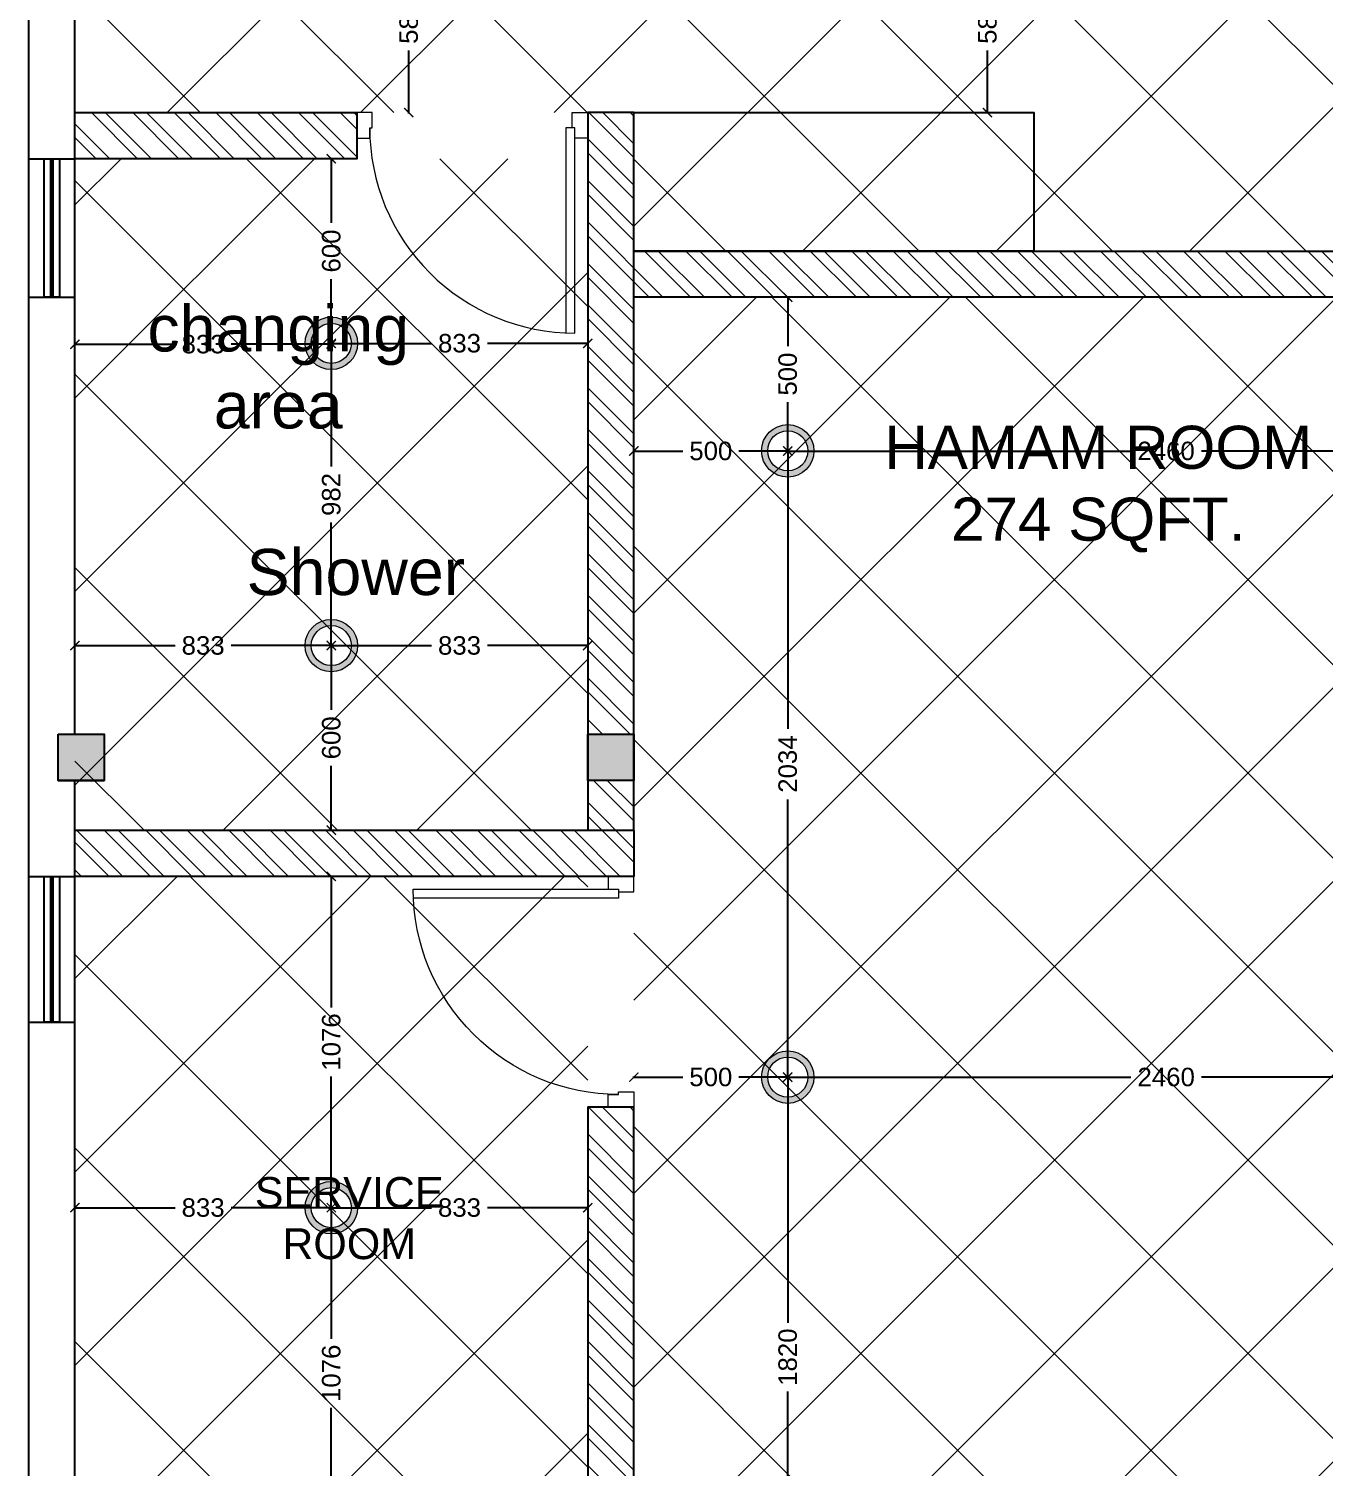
# Model space of a CAD drawing. Header units: millimetres. Extents: x 1464389 to 1998638, y -29162 to 256806.
# Drawn here: x 1799910 to 1804120, y 201636 to 206310 of the extents above; entities that cross this region are included whole.
import ezdxf

# ---------------------------------------------------------------- set-up
doc = ezdxf.new("R2010")
doc.units = ezdxf.units.MM
doc.header["$LTSCALE"] = 15
doc.header["$PDMODE"] = 35
doc.layers.get('0').update_dxf_attribs({"lineweight": 5})
for name, color, linetype, lineweight in [('A-Walls', 1, 'Continuous', 30), ('DOOR', 124, 'Continuous', 9), ('Hatch', 252, 'Continuous', 15), ('ledge wall line', 252, 'Continuous', 13)]:
    doc.layers.add(name, color=color, linetype=linetype, lineweight=lineweight)
for name, color, linetype in [('A-WNDW', 4, 'Continuous'), ('GFC Columns', 6, 'Continuous'), ('GFC Walls', 14, 'Continuous'), ('NEW WALL', 5, 'Continuous'), ('Text', 250, 'Continuous')]:
    doc.layers.add(name, color=color, linetype=linetype)
doc.layers.add('Furnitures', color=7, linetype='Continuous', lineweight=25, true_color=0x753b00)
doc.styles.add('ARIAL', font='arial.ttf')
doc.dimstyles.new('SC-25', dxfattribs={"dimtxt": 60, "dimasz": 30, "dimexe": 0, "dimexo": 0, "dimgap": 25, "dimtad": 0, "dimdec": 0, "dimzin": 0, "dimdsep": 46, "dimtxsty": 'ARIAL', "dimblk": 'ARCHTICK', "dimcen": 0.09, "dimdle": 3, "dimclrd": 251, "dimclre": 251, "dimclrt": 1, "dimadec": 0, "dimazin": 0, "dimtfac": 1, "dimtdec": 0, "dimtofl": 0, "dimtmove": 0, "dimatfit": 2, "dimfxl": 100, "dimtolj": 1, "dimtzin": 0, "dimarcsym": 0})
pattern_1 = [(45, (656328.93, 99855.36), (-314.30896, 314.30896), []), (135, (656328.93, 99855.36), (-314.30896, -314.30896), [])]

# ---------------------------------------------------------------- blocks, each defined once
blk = doc.blocks.new('terrace site dwg')
at = {"layer": 'Hatch'}
h = blk.add_hatch(color=256, dxfattribs=at)
h.dxf.hatch_style = 1
h.paths.add_polyline_path([(2564955.5, 867086.2), (2564805.5, 867086.2), (2564805.5, 866936.2), (2564955.5, 866936.2)])
h.paths.add_polyline_path([(2563234.3, 867086.2), (2563139.5, 867086.2), (2563139.5, 866936.2), (2563234.3, 866936.2)])
h.paths.add_polyline_path([(2563139.5, 867086.2), (2563084.5, 867086.2), (2563084.5, 866936.2), (2563139.5, 866936.2)])
h.paths.add_polyline_path([(2563234.5, 861453.2), (2563084.5, 861453.2), (2563084.5, 861303.2), (2563234.5, 861303.2)])
h.paths.add_polyline_path([(2564955.5, 861453.2), (2564805.5, 861453.2), (2564805.5, 861303.2), (2564955.5, 861303.2)])
h.paths.add_polyline_path([(2563234.5, 858838.2), (2563139.5, 858838.2), (2563139.5, 858868.2), (2563084.5, 858868.2), (2563084.5, 858718.2), (2563234.5, 858718.2)])
h.paths.add_polyline_path([(2563234.5, 858868.2), (2563139.5, 858868.2), (2563139.5, 858838.2), (2563234.5, 858838.2)], flags=17)
h.paths.add_polyline_path([(2564955.5, 858113.2), (2564805.5, 858113.2), (2564805.5, 857963.2), (2564955.5, 857963.2)])
h.paths.add_polyline_path([(2569128.5, 858113.2), (2568978.5, 858113.2), (2568978.5, 858018.2), (2569128.5, 858018.2)])
h.paths.add_polyline_path([(2569128.5, 858018.2), (2568978.5, 858018.2), (2568978.5, 857963.2), (2569128.5, 857963.2)])
h.paths.add_polyline_path([(2569734, 858168.2), (2569598.5, 858168.2), (2569598.5, 858018.2), (2569734, 858018.2)])
h.paths.add_polyline_path([(2582058.5, 861483.2), (2581878.5, 861483.2), (2581878.5, 861333.2), (2582058.5, 861333.2)])
h.paths.add_polyline_path([(2582028.5, 867086.2), (2581908.5, 867086.2), (2581908.5, 866936.2), (2582028.5, 866936.2)])
h.paths.add_polyline_path([(2581908.5, 867086.2), (2581878.5, 867086.2), (2581878.5, 866936.2), (2581908.5, 866936.2)])
h.paths.add_polyline_path([(2582028.5, 869698.2), (2581878.5, 869698.2), (2581878.5, 869548.2), (2582028.5, 869548.2)])
h.paths.add_polyline_path([(2574344.5, 867086.2), (2574194.5, 867086.2), (2574194.5, 866936.2), (2574344.5, 866936.2)])
h.paths.add_polyline_path([(2578937.5, 867086.2), (2578787.5, 867086.2), (2578787.5, 866936.2), (2578937.5, 866936.2)])
h.paths.add_polyline_path([(2574962.5, 872568.2), (2574812.5, 872568.2), (2574812.5, 872448.2), (2574962.5, 872448.2)])
h.paths.add_polyline_path([(2578897.5, 872568.2), (2578747.5, 872568.2), (2578747.5, 872418.2), (2578897.5, 872418.2)])
h.paths.add_polyline_path([(2569139.5, 867086.2), (2568989.5, 867086.2), (2568989.5, 866936.2), (2569139.5, 866936.2)])
h.paths.add_polyline_path([(2563234.5, 872568.2), (2563084.5, 872568.2), (2563084.5, 872418.2), (2563138.3, 872418.2), (2563138.3, 872448.2), (2563234.5, 872448.2)])
h.paths.add_polyline_path([(2565124.5, 872568.2), (2564974.5, 872568.2), (2564974.5, 872448.2), (2565124.5, 872448.2)])
h.paths.add_polyline_path([(2565124.5, 872448.1), (2564974.5, 872448.1), (2564974.5, 872418.2), (2565124.5, 872418.2)])
h.paths.add_polyline_path([(2563234.5, 872448.2), (2563138.3, 872448.2), (2563138.3, 872418.2), (2563234.5, 872418.2)], flags=17)
at = {"layer": 'A-WNDW', "ltscale": 0.5}
for p, q in [((2562989.5, 863323.2), (2563139.5, 863323.2)), ((2563064.5, 863323.2), (2563064.5, 862873.2)), ((2563064.5, 863323.2), (2563064.5, 862873.2)), ((2562989.5, 862873.2), (2563139.5, 862873.2)), ((2562989.5, 862873.2), (2563139.5, 862873.2)), ((2562989.5, 860991.2), (2563139.5, 860991.2)), ((2563064.5, 860991.2), (2563064.5, 860517.2)), ((2562989.5, 860517.2), (2563139.5, 860517.2))]:
    blk.add_line(p, q, dxfattribs=at)
for points in [[(2563089.5, 863323.2), (2563089.5, 862873.2), (2563039.5, 862873.2), (2563039.5, 863323.2)], [(2563089.5, 863323.2), (2563089.5, 862873.2), (2563039.5, 862873.2), (2563039.5, 863323.2)], [(2563089.5, 860991.2), (2563089.5, 860517.2), (2563039.5, 860517.2), (2563039.5, 860991.2)], [(2563089.5, 860991.2), (2563089.5, 860517.2), (2563039.5, 860517.2), (2563039.5, 860991.2)]]:
    blk.add_lwpolyline(points, close=True, dxfattribs=at)
at = {"layer": 'A-WNDW', "ltscale": 0.5, "const_width": 14.1}
for points in [[(2563064.5, 863323.2), (2563064.5, 862873.2)], [(2563064.5, 863167.7), (2563064.5, 862873.2)], [(2563064.5, 860991.2), (2563064.5, 860517.2)], [(2563064.5, 860811.7), (2563064.5, 860517.2)]]:
    blk.add_lwpolyline(points, dxfattribs=at)
at = {"layer": 'GFC Columns'}
for p, q in [((2563084.5, 861453.2), (2563234.5, 861453.2)), ((2563084.5, 861303.2), (2563234.5, 861303.2))]:
    blk.add_line(p, q, dxfattribs=at)
for points in [[(2563084.5, 861453.2), (2563234.5, 861453.2), (2563234.5, 861303.2), (2563084.5, 861303.2)], [(2564805.5, 861453.2), (2564955.5, 861453.2), (2564955.5, 861303.2), (2564805.5, 861303.2)]]:
    blk.add_lwpolyline(points, close=True, dxfattribs=at)
at = {"layer": 'GFC Walls'}
for p, q in [((2562989.5, 858688.2), (2562989.5, 872598.2)), ((2563139.5, 861453.2), (2563139.5, 872418.2)), ((2563139.5, 858838.2), (2563139.5, 861303.2))]:
    blk.add_line(p, q, dxfattribs=at)
blk = doc.blocks.new('D900')
for points in [[(0, 840), (0, 900), (100, 900), (100, 850), (60, 850), (60, 840)], [(0, 60), (0, 0), (100, 0), (100, 50), (60, 50), (60, 60)]]:
    blk.add_lwpolyline(points, close=True)
blk.add_lwpolyline([(60, 850, -0.414214), (860, 50), (60, 50), (60, 85), (859.2, 85)], format="xyb")
blk = doc.blocks.new('DOOR TERRACE')
at = {"layer": 'DOOR'}
for p, xscale, yscale, zscale, rotation in [((1151031.8, -155012.6), -0.8333333333330818, 0.8333333333330818, 0.83333333333308, 90), ((1151181.8, -157494.6), 0.8333333333333383, 0.8333333333333383, 0.8333333333333383, 180)]:
    blk.add_blockref('D900', p, dxfattribs=dict(at, xscale=xscale, yscale=yscale, zscale=zscale, rotation=rotation))
blk = doc.blocks.new('INTERNAL WALLS FIFFTH')
at = {"layer": 'NEW WALL', "ltscale": 0.25}
for points in [[(1149365.8, -155012.6), (1150281.8, -155012.6), (1150281.8, -155162.6), (1149365.8, -155162.6)], [(1151181.8, -155462.6), (1153629.8, -155462.6), (1153629.8, -155612.6), (1151181.8, -155612.6)], [(1149365.8, -157344.6), (1151181.8, -157344.6), (1151181.8, -157494.6), (1149365.8, -157494.6)]]:
    blk.add_lwpolyline(points, close=True, dxfattribs=at)
blk.add_lwpolyline([(1151181.8, -157344.6), (1151181.8, -155012.6), (1151031.8, -155012.6), (1151031.8, -157344.6)], dxfattribs=at)
at = {"layer": 'NEW WALL', "color": 5, "ltscale": 0.25}
blk.add_lwpolyline([(1151181.8, -158244.6), (1151031.8, -158244.6), (1151031.8, -159647.6), (1151181.8, -159647.6)], close=True, dxfattribs=at)
blk = doc.blocks.new('Hanging light')
h = blk.add_hatch(color=30)
h.dxf.hatch_style = 1
h.set_gradient(color1=(242, 103, 34), color2=(255, 255, 0), name='CYLINDER')
h.paths.add_polyline_path([(163326.4, 34665.3, 1), (163155.9, 34665.3, 1)])
h.paths.add_polyline_path([(163175.9, 34665.3, -1), (163306.4, 34665.3, -1)], flags=16)
at = {"color": 3}
for radius in [85.2, 65.2]:
    blk.add_circle((163241.2, 34665.3), radius, dxfattribs=at)
blk = doc.blocks.new('_ArchTick')
at = {"color": 0, "linetype": 'ByBlock', "const_width": 0.15}
blk.add_lwpolyline([(-0.5, -0.5), (0.5, 0.5)], dxfattribs=at)
blk = doc.blocks.new('*D1101')
at = {"color": 251, "lineweight": -2, "ltscale": 0.25, "transparency": 16777216}
for p, q in [((1800893.4, 204309.3), (1800893.4, 204097.6)), ((1800893.4, 204306.3), (1800893.4, 204306.3)), ((1800893.4, 203703.3), (1800893.4, 203915)), ((1800893.4, 203706.3), (1800893.4, 203706.3))]:
    blk.add_line(p, q, dxfattribs=at)
at = {"layer": 'Defpoints', "color": 0, "ltscale": 0.25, "transparency": 16777216}
for p in [(1800893.4, 204306.3), (1800893.4, 203706.3), (1800893.4, 203706.3)]:
    blk.add_point(p, dxfattribs=at)
at = {"color": 251, "lineweight": -2, "ltscale": 0.25, "transparency": 16777216, "xscale": 30, "yscale": 30, "zscale": 30}
for p, rotation in [((1800893.4, 204306.3), 90), ((1800893.4, 203706.3), 270)]:
    blk.add_blockref('_ArchTick', p, dxfattribs=dict(at, rotation=rotation))
at = {"color": 1, "ltscale": 0.25, "transparency": 16777216, "insert": (1800893.4, 204006.3), "char_height": 60, "attachment_point": 5, "rotation": 90, "style": 'ARIAL'}
blk.add_mtext('\\A1;600', dxfattribs=at)
blk = doc.blocks.new('*D1102')
at = {"color": 251, "lineweight": -2, "ltscale": 0.25, "transparency": 16777216}
for p, q in [((1800893.4, 205291.3), (1800893.4, 204888.3)), ((1800893.4, 205288.3), (1800893.4, 205288.3)), ((1800893.4, 204303.3), (1800893.4, 204706.3)), ((1800893.4, 204306.3), (1800893.4, 204306.3))]:
    blk.add_line(p, q, dxfattribs=at)
at = {"layer": 'Defpoints', "color": 0, "ltscale": 0.25, "transparency": 16777216}
for p in [(1800893.4, 205288.3), (1800893.4, 205288.3), (1800893.4, 204306.3)]:
    blk.add_point(p, dxfattribs=at)
at = {"color": 251, "lineweight": -2, "ltscale": 0.25, "transparency": 16777216, "xscale": 30, "yscale": 30, "zscale": 30}
for p, rotation in [((1800893.4, 205288.3), 90), ((1800893.4, 204306.3), 270)]:
    blk.add_blockref('_ArchTick', p, dxfattribs=dict(at, rotation=rotation))
at = {"color": 1, "ltscale": 0.25, "transparency": 16777216, "insert": (1800893.4, 204797.3), "char_height": 60, "attachment_point": 5, "rotation": 90, "style": 'ARIAL'}
blk.add_mtext('\\A1;982', dxfattribs=at)
blk = doc.blocks.new('*D1103')
at = {"color": 251, "lineweight": -2, "ltscale": 0.25, "transparency": 16777216}
for p, q in [((1800893.4, 205891.3), (1800893.4, 205679.6)), ((1800893.4, 205888.3), (1800893.4, 205888.3)), ((1800893.4, 205285.3), (1800893.4, 205497)), ((1800893.4, 205288.3), (1800893.4, 205288.3))]:
    blk.add_line(p, q, dxfattribs=at)
at = {"layer": 'Defpoints', "color": 0, "ltscale": 0.25, "transparency": 16777216}
for p in [(1800893.4, 205888.3), (1800893.4, 205888.3), (1800893.4, 205288.3)]:
    blk.add_point(p, dxfattribs=at)
at = {"color": 251, "lineweight": -2, "ltscale": 0.25, "transparency": 16777216, "xscale": 30, "yscale": 30, "zscale": 30}
for p, rotation in [((1800893.4, 205888.3), 90), ((1800893.4, 205288.3), 270)]:
    blk.add_blockref('_ArchTick', p, dxfattribs=dict(at, rotation=rotation))
at = {"color": 1, "ltscale": 0.25, "transparency": 16777216, "insert": (1800893.4, 205588.3), "char_height": 60, "attachment_point": 5, "rotation": 90, "style": 'ARIAL'}
blk.add_mtext('\\A1;600', dxfattribs=at)
blk = doc.blocks.new('*D1104')
at = {"color": 251, "lineweight": -2, "ltscale": 0.25, "transparency": 16777216}
for p, q in [((1800890.4, 205288.3), (1801218.6, 205288.3)), ((1800893.4, 205285.3), (1800893.4, 205288.3)), ((1801729.4, 205288.3), (1801401.2, 205288.3))]:
    blk.add_line(p, q, dxfattribs=at)
at = {"layer": 'Defpoints', "color": 0, "ltscale": 0.25, "transparency": 16777216}
for p in [(1800893.4, 205285.3), (1801726.4, 205288.3), (1801726.4, 205288.3)]:
    blk.add_point(p, dxfattribs=at)
at = {"color": 251, "lineweight": -2, "ltscale": 0.25, "transparency": 16777216, "xscale": 30, "yscale": 30, "zscale": 30, "rotation": 180}
blk.add_blockref('_ArchTick', (1800893.4, 205288.3), dxfattribs=at)
at = {"color": 251, "lineweight": -2, "ltscale": 0.25, "transparency": 16777216, "xscale": 30, "yscale": 30, "zscale": 30}
blk.add_blockref('_ArchTick', (1801726.4, 205288.3), dxfattribs=at)
at = {"color": 1, "ltscale": 0.25, "transparency": 16777216, "insert": (1801309.9, 205288.3), "char_height": 60, "attachment_point": 5, "style": 'ARIAL'}
blk.add_mtext('\\A1;833', dxfattribs=at)
blk = doc.blocks.new('*D1105')
at = {"color": 251, "lineweight": -2, "ltscale": 0.25, "transparency": 16777216}
for p, q in [((1800057.4, 205285.3), (1800385.6, 205285.3)), ((1800896.4, 205285.3), (1800568.2, 205285.3))]:
    blk.add_line(p, q, dxfattribs=at)
at = {"layer": 'Defpoints', "color": 0, "ltscale": 0.25, "transparency": 16777216}
for p in [(1800060.4, 205285.3), (1800060.4, 205285.3), (1800893.4, 205285.3)]:
    blk.add_point(p, dxfattribs=at)
at = {"color": 251, "lineweight": -2, "ltscale": 0.25, "transparency": 16777216, "xscale": 30, "yscale": 30, "zscale": 30, "rotation": 180}
blk.add_blockref('_ArchTick', (1800060.4, 205285.3), dxfattribs=at)
at = {"color": 251, "lineweight": -2, "ltscale": 0.25, "transparency": 16777216, "xscale": 30, "yscale": 30, "zscale": 30}
blk.add_blockref('_ArchTick', (1800893.4, 205285.3), dxfattribs=at)
at = {"color": 1, "ltscale": 0.25, "transparency": 16777216, "insert": (1800476.9, 205285.3), "char_height": 60, "attachment_point": 5, "style": 'ARIAL'}
blk.add_mtext('\\A1;833', dxfattribs=at)
blk = doc.blocks.new('*D1106')
at = {"color": 251, "lineweight": -2, "ltscale": 0.25, "transparency": 16777216}
for p, q in [((1800890.4, 204306.3), (1801218.6, 204306.3)), ((1800893.4, 204303.3), (1800893.4, 204306.3)), ((1801729.4, 204306.3), (1801401.2, 204306.3))]:
    blk.add_line(p, q, dxfattribs=at)
at = {"layer": 'Defpoints', "color": 0, "ltscale": 0.25, "transparency": 16777216}
for p in [(1800893.4, 204303.3), (1801726.4, 204306.3), (1801726.4, 204306.3)]:
    blk.add_point(p, dxfattribs=at)
at = {"color": 251, "lineweight": -2, "ltscale": 0.25, "transparency": 16777216, "xscale": 30, "yscale": 30, "zscale": 30, "rotation": 180}
blk.add_blockref('_ArchTick', (1800893.4, 204306.3), dxfattribs=at)
at = {"color": 251, "lineweight": -2, "ltscale": 0.25, "transparency": 16777216, "xscale": 30, "yscale": 30, "zscale": 30}
blk.add_blockref('_ArchTick', (1801726.4, 204306.3), dxfattribs=at)
at = {"color": 1, "ltscale": 0.25, "transparency": 16777216, "insert": (1801309.9, 204306.3), "char_height": 60, "attachment_point": 5, "style": 'ARIAL'}
blk.add_mtext('\\A1;833', dxfattribs=at)
blk = doc.blocks.new('*D1107')
at = {"color": 251, "lineweight": -2, "ltscale": 0.25, "transparency": 16777216}
for p, q in [((1800057.4, 204306.3), (1800385.6, 204306.3)), ((1800896.4, 204306.3), (1800568.2, 204306.3)), ((1800893.4, 204304.8), (1800893.4, 204306.3))]:
    blk.add_line(p, q, dxfattribs=at)
at = {"layer": 'Defpoints', "color": 0, "ltscale": 0.25, "transparency": 16777216}
for p in [(1800060.4, 204306.3), (1800060.4, 204306.3), (1800893.4, 204304.8)]:
    blk.add_point(p, dxfattribs=at)
at = {"color": 251, "lineweight": -2, "ltscale": 0.25, "transparency": 16777216, "xscale": 30, "yscale": 30, "zscale": 30, "rotation": 180}
blk.add_blockref('_ArchTick', (1800060.4, 204306.3), dxfattribs=at)
at = {"color": 251, "lineweight": -2, "ltscale": 0.25, "transparency": 16777216, "xscale": 30, "yscale": 30, "zscale": 30}
blk.add_blockref('_ArchTick', (1800893.4, 204306.3), dxfattribs=at)
at = {"color": 1, "ltscale": 0.25, "transparency": 16777216, "insert": (1800476.9, 204306.3), "char_height": 60, "attachment_point": 5, "style": 'ARIAL'}
blk.add_mtext('\\A1;833', dxfattribs=at)
blk = doc.blocks.new('*D1108')
at = {"color": 251, "lineweight": -2, "ltscale": 0.25, "transparency": 16777216}
for p, q in [((1803025.4, 206627.4), (1803025.4, 206422.6)), ((1803025.4, 206624.4), (1803025.4, 206624.4)), ((1803025.4, 206035.3), (1803025.4, 206240.1)), ((1803025.4, 206038.3), (1803025.4, 206038.3))]:
    blk.add_line(p, q, dxfattribs=at)
at = {"layer": 'Defpoints', "color": 0, "ltscale": 0.25, "transparency": 16777216}
for p in [(1803025.4, 206624.4), (1803025.4, 206038.3), (1803025.4, 206038.3)]:
    blk.add_point(p, dxfattribs=at)
at = {"color": 251, "lineweight": -2, "ltscale": 0.25, "transparency": 16777216, "xscale": 30, "yscale": 30, "zscale": 30}
for p, rotation in [((1803025.4, 206624.4), 90), ((1803025.4, 206038.3), 270)]:
    blk.add_blockref('_ArchTick', p, dxfattribs=dict(at, rotation=rotation))
at = {"color": 1, "ltscale": 0.25, "transparency": 16777216, "insert": (1803025.4, 206331.3), "char_height": 60, "attachment_point": 5, "rotation": 90, "style": 'ARIAL'}
blk.add_mtext('\\A1;586', dxfattribs=at)
blk = doc.blocks.new('*D1111')
at = {"color": 251, "lineweight": -2, "ltscale": 0.25, "transparency": 16777216}
for p, q in [((1801145, 206627.4), (1801145, 206422.6)), ((1801145, 206624.4), (1801145, 206624.4)), ((1801145, 206035.3), (1801145, 206240.1)), ((1801145, 206038.3), (1801145, 206038.3))]:
    blk.add_line(p, q, dxfattribs=at)
at = {"layer": 'Defpoints', "color": 0, "ltscale": 0.25, "transparency": 16777216}
for p in [(1801145, 206624.4), (1801145, 206038.3), (1801145, 206038.3)]:
    blk.add_point(p, dxfattribs=at)
at = {"color": 251, "lineweight": -2, "ltscale": 0.25, "transparency": 16777216, "xscale": 30, "yscale": 30, "zscale": 30}
for p, rotation in [((1801145, 206624.4), 90), ((1801145, 206038.3), 270)]:
    blk.add_blockref('_ArchTick', p, dxfattribs=dict(at, rotation=rotation))
at = {"color": 1, "ltscale": 0.25, "transparency": 16777216, "insert": (1801145, 206331.3), "char_height": 60, "attachment_point": 5, "rotation": 90, "style": 'ARIAL'}
blk.add_mtext('\\A1;586', dxfattribs=at)
blk = doc.blocks.new('*D1008')
at = {"color": 251, "lineweight": -2, "ltscale": 0.25, "transparency": 16777216}
for p, q in [((1800890.4, 202479.8), (1801218.6, 202479.8)), ((1801729.4, 202479.8), (1801401.2, 202479.8))]:
    blk.add_line(p, q, dxfattribs=at)
at = {"layer": 'Defpoints', "color": 0, "ltscale": 0.25, "transparency": 16777216}
for p in [(1800893.4, 202479.8), (1801726.4, 202479.8), (1801726.4, 202479.8)]:
    blk.add_point(p, dxfattribs=at)
at = {"color": 251, "lineweight": -2, "ltscale": 0.25, "transparency": 16777216, "xscale": 30, "yscale": 30, "zscale": 30, "rotation": 180}
blk.add_blockref('_ArchTick', (1800893.4, 202479.8), dxfattribs=at)
at = {"color": 251, "lineweight": -2, "ltscale": 0.25, "transparency": 16777216, "xscale": 30, "yscale": 30, "zscale": 30}
blk.add_blockref('_ArchTick', (1801726.4, 202479.8), dxfattribs=at)
at = {"color": 1, "ltscale": 0.25, "transparency": 16777216, "insert": (1801309.9, 202479.8), "char_height": 60, "attachment_point": 5, "style": 'ARIAL'}
blk.add_mtext('\\A1;833', dxfattribs=at)
blk = doc.blocks.new('*D1009')
at = {"color": 251, "lineweight": -2, "ltscale": 0.25, "transparency": 16777216}
for p, q in [((1800057.4, 202479.8), (1800385.6, 202479.8)), ((1800896.4, 202479.8), (1800568.2, 202479.8))]:
    blk.add_line(p, q, dxfattribs=at)
at = {"layer": 'Defpoints', "color": 0, "ltscale": 0.25, "transparency": 16777216}
for p in [(1800060.4, 202479.8), (1800060.4, 202479.8), (1800893.4, 202479.8)]:
    blk.add_point(p, dxfattribs=at)
at = {"color": 251, "lineweight": -2, "ltscale": 0.25, "transparency": 16777216, "xscale": 30, "yscale": 30, "zscale": 30, "rotation": 180}
blk.add_blockref('_ArchTick', (1800060.4, 202479.8), dxfattribs=at)
at = {"color": 251, "lineweight": -2, "ltscale": 0.25, "transparency": 16777216, "xscale": 30, "yscale": 30, "zscale": 30}
blk.add_blockref('_ArchTick', (1800893.4, 202479.8), dxfattribs=at)
at = {"color": 1, "ltscale": 0.25, "transparency": 16777216, "insert": (1800476.9, 202479.8), "char_height": 60, "attachment_point": 5, "style": 'ARIAL'}
blk.add_mtext('\\A1;833', dxfattribs=at)
blk = doc.blocks.new('*D1010')
at = {"color": 251, "lineweight": -2, "ltscale": 0.25, "transparency": 16777216}
for p, q in [((1800893.4, 202482.8), (1800893.4, 202053.3)), ((1800893.4, 202479.8), (1800893.4, 202479.8)), ((1800893.4, 201400.3), (1800893.4, 201829.8)), ((1800893.4, 201403.3), (1800893.4, 201403.3))]:
    blk.add_line(p, q, dxfattribs=at)
at = {"layer": 'Defpoints', "color": 0, "ltscale": 0.25, "transparency": 16777216}
for p in [(1800893.4, 202479.8), (1800893.4, 201403.3), (1800893.4, 201403.3)]:
    blk.add_point(p, dxfattribs=at)
at = {"color": 251, "lineweight": -2, "ltscale": 0.25, "transparency": 16777216, "xscale": 30, "yscale": 30, "zscale": 30}
for p, rotation in [((1800893.4, 202479.8), 90), ((1800893.4, 201403.3), 270)]:
    blk.add_blockref('_ArchTick', p, dxfattribs=dict(at, rotation=rotation))
at = {"color": 1, "ltscale": 0.25, "transparency": 16777216, "insert": (1800893.4, 201941.6), "char_height": 60, "attachment_point": 5, "rotation": 90, "style": 'ARIAL'}
blk.add_mtext('\\A1;1076', dxfattribs=at)
blk = doc.blocks.new('*D1011')
at = {"color": 251, "lineweight": -2, "ltscale": 0.25, "transparency": 16777216}
for p, q in [((1800893.4, 203559.3), (1800893.4, 203129.8)), ((1800893.4, 203556.3), (1800893.4, 203556.3)), ((1800893.4, 202476.8), (1800893.4, 202906.3)), ((1800893.4, 202479.8), (1800893.4, 202479.8))]:
    blk.add_line(p, q, dxfattribs=at)
at = {"layer": 'Defpoints', "color": 0, "ltscale": 0.25, "transparency": 16777216}
for p in [(1800893.4, 203556.3), (1800893.4, 203556.3), (1800893.4, 202479.8)]:
    blk.add_point(p, dxfattribs=at)
at = {"color": 251, "lineweight": -2, "ltscale": 0.25, "transparency": 16777216, "xscale": 30, "yscale": 30, "zscale": 30}
for p, rotation in [((1800893.4, 203556.3), 90), ((1800893.4, 202479.8), 270)]:
    blk.add_blockref('_ArchTick', p, dxfattribs=dict(at, rotation=rotation))
at = {"color": 1, "ltscale": 0.25, "transparency": 16777216, "insert": (1800893.4, 203018.1), "char_height": 60, "attachment_point": 5, "rotation": 90, "style": 'ARIAL'}
blk.add_mtext('\\A1;1076', dxfattribs=at)
blk = doc.blocks.new('*D1017')
at = {"color": 251, "lineweight": -2, "ltscale": 0.25, "transparency": 16777216}
for p, q in [((1802376.4, 202907), (1802376.4, 202105.7)), ((1802376.4, 202904), (1802376.4, 202904)), ((1802376.4, 201081.1), (1802376.4, 201882.4)), ((1802376.4, 201084.1), (1802376.4, 201084.1))]:
    blk.add_line(p, q, dxfattribs=at)
at = {"layer": 'Defpoints', "color": 0, "ltscale": 0.25, "transparency": 16777216}
for p in [(1802376.4, 202904), (1802376.4, 202904), (1802376.4, 201084.1)]:
    blk.add_point(p, dxfattribs=at)
at = {"color": 251, "lineweight": -2, "ltscale": 0.25, "transparency": 16777216, "xscale": 30, "yscale": 30, "zscale": 30}
for p, rotation in [((1802376.4, 202904), 90), ((1802376.4, 201084.1), 270)]:
    blk.add_blockref('_ArchTick', p, dxfattribs=dict(at, rotation=rotation))
at = {"color": 1, "ltscale": 0.25, "transparency": 16777216, "insert": (1802376.4, 201994.1), "char_height": 60, "attachment_point": 5, "rotation": 90, "style": 'ARIAL'}
blk.add_mtext('\\A1;1820', dxfattribs=at)
blk = doc.blocks.new('*D1018')
at = {"color": 251, "lineweight": -2, "ltscale": 0.25, "transparency": 16777216}
for p, q in [((1802373.4, 204938.3), (1803490.7, 204938.3)), ((1802376.4, 204939.1), (1802376.4, 204938.3)), ((1804838.1, 204938.3), (1803720.7, 204938.3)), ((1804835.1, 204939.1), (1804835.1, 204938.3))]:
    blk.add_line(p, q, dxfattribs=at)
at = {"layer": 'Defpoints', "color": 0, "ltscale": 0.25, "transparency": 16777216}
for p in [(1802376.4, 204939.1), (1804835.1, 204939.1), (1804835.1, 204938.3)]:
    blk.add_point(p, dxfattribs=at)
at = {"color": 251, "lineweight": -2, "ltscale": 0.25, "transparency": 16777216, "xscale": 30, "yscale": 30, "zscale": 30, "rotation": 180}
blk.add_blockref('_ArchTick', (1802376.4, 204938.3), dxfattribs=at)
at = {"color": 251, "lineweight": -2, "ltscale": 0.25, "transparency": 16777216, "xscale": 30, "yscale": 30, "zscale": 30}
blk.add_blockref('_ArchTick', (1804835.1, 204938.3), dxfattribs=at)
at = {"color": 1, "ltscale": 0.25, "transparency": 16777216, "insert": (1803605.7, 204938.3), "char_height": 60, "attachment_point": 5, "style": 'ARIAL'}
blk.add_mtext('\\A1;2460', dxfattribs=at)
blk = doc.blocks.new('*D1019')
at = {"color": 251, "lineweight": -2, "ltscale": 0.25, "transparency": 16777216}
for p, q in [((1802373.4, 202904), (1803491, 202904)), ((1802376.4, 202904), (1802376.4, 202904)), ((1804838.7, 202904), (1803721, 202904))]:
    blk.add_line(p, q, dxfattribs=at)
at = {"layer": 'Defpoints', "color": 0, "ltscale": 0.25, "transparency": 16777216}
for p in [(1802376.4, 202904), (1804835.7, 202904), (1804835.7, 202904)]:
    blk.add_point(p, dxfattribs=at)
at = {"color": 251, "lineweight": -2, "ltscale": 0.25, "transparency": 16777216, "xscale": 30, "yscale": 30, "zscale": 30, "rotation": 180}
blk.add_blockref('_ArchTick', (1802376.4, 202904), dxfattribs=at)
at = {"color": 251, "lineweight": -2, "ltscale": 0.25, "transparency": 16777216, "xscale": 30, "yscale": 30, "zscale": 30}
blk.add_blockref('_ArchTick', (1804835.7, 202904), dxfattribs=at)
at = {"color": 1, "ltscale": 0.25, "transparency": 16777216, "insert": (1803606, 202904), "char_height": 60, "attachment_point": 5, "style": 'ARIAL'}
blk.add_mtext('\\A1;2460', dxfattribs=at)
blk = doc.blocks.new('*D1024')
at = {"color": 251, "lineweight": -2, "ltscale": 0.25, "transparency": 16777216}
for p, q in [((1801873.4, 202904), (1802035.2, 202904)), ((1802379.4, 202904), (1802217.6, 202904))]:
    blk.add_line(p, q, dxfattribs=at)
at = {"layer": 'Defpoints', "color": 0, "ltscale": 0.25, "transparency": 16777216}
for p in [(1801876.4, 202904), (1801876.4, 202904), (1802376.4, 202904)]:
    blk.add_point(p, dxfattribs=at)
at = {"color": 251, "lineweight": -2, "ltscale": 0.25, "transparency": 16777216, "xscale": 30, "yscale": 30, "zscale": 30, "rotation": 180}
blk.add_blockref('_ArchTick', (1801876.4, 202904), dxfattribs=at)
at = {"color": 251, "lineweight": -2, "ltscale": 0.25, "transparency": 16777216, "xscale": 30, "yscale": 30, "zscale": 30}
blk.add_blockref('_ArchTick', (1802376.4, 202904), dxfattribs=at)
at = {"color": 1, "ltscale": 0.25, "transparency": 16777216, "insert": (1802126.4, 202904), "char_height": 60, "attachment_point": 5, "style": 'ARIAL'}
blk.add_mtext('\\A1;500', dxfattribs=at)
blk = doc.blocks.new('*D1025')
at = {"color": 251, "lineweight": -2, "ltscale": 0.25, "transparency": 16777216}
for p, q in [((1802376.4, 204941.3), (1802376.4, 204036.2)), ((1802376.4, 204938.3), (1802376.4, 204938.3)), ((1802376.4, 202901), (1802376.4, 203806.2)), ((1802376.4, 202904), (1802376.4, 202904))]:
    blk.add_line(p, q, dxfattribs=at)
at = {"layer": 'Defpoints', "color": 0, "ltscale": 0.25, "transparency": 16777216}
for p in [(1802376.4, 204938.3), (1802376.4, 204938.3), (1802376.4, 202904)]:
    blk.add_point(p, dxfattribs=at)
at = {"color": 251, "lineweight": -2, "ltscale": 0.25, "transparency": 16777216, "xscale": 30, "yscale": 30, "zscale": 30}
for p, rotation in [((1802376.4, 204938.3), 90), ((1802376.4, 202904), 270)]:
    blk.add_blockref('_ArchTick', p, dxfattribs=dict(at, rotation=rotation))
at = {"color": 1, "ltscale": 0.25, "transparency": 16777216, "insert": (1802376.4, 203921.2), "char_height": 60, "attachment_point": 5, "rotation": 90, "style": 'ARIAL'}
blk.add_mtext('\\A1;2034', dxfattribs=at)
blk = doc.blocks.new('*D1026')
at = {"color": 251, "lineweight": -2, "ltscale": 0.25, "transparency": 16777216}
for p, q in [((1802376.4, 205441.3), (1802376.4, 205279.5)), ((1802376.4, 205438.3), (1802376.4, 205438.3)), ((1802376.4, 204935.3), (1802376.4, 205097.1)), ((1802376.4, 204938.3), (1802376.4, 204938.3))]:
    blk.add_line(p, q, dxfattribs=at)
at = {"layer": 'Defpoints', "color": 0, "ltscale": 0.25, "transparency": 16777216}
for p in [(1802376.4, 205438.3), (1802376.4, 205438.3), (1802376.4, 204938.3)]:
    blk.add_point(p, dxfattribs=at)
at = {"color": 251, "lineweight": -2, "ltscale": 0.25, "transparency": 16777216, "xscale": 30, "yscale": 30, "zscale": 30}
for p, rotation in [((1802376.4, 205438.3), 90), ((1802376.4, 204938.3), 270)]:
    blk.add_blockref('_ArchTick', p, dxfattribs=dict(at, rotation=rotation))
at = {"color": 1, "ltscale": 0.25, "transparency": 16777216, "insert": (1802376.4, 205188.3), "char_height": 60, "attachment_point": 5, "rotation": 90, "style": 'ARIAL'}
blk.add_mtext('\\A1;500', dxfattribs=at)
blk = doc.blocks.new('*D1027')
at = {"color": 251, "lineweight": -2, "ltscale": 0.25, "transparency": 16777216}
for p, q in [((1801873.4, 204938.3), (1802035.2, 204938.3)), ((1802379.4, 204938.3), (1802217.6, 204938.3))]:
    blk.add_line(p, q, dxfattribs=at)
at = {"layer": 'Defpoints', "color": 0, "ltscale": 0.25, "transparency": 16777216}
for p in [(1801876.4, 204938.3), (1801876.4, 204938.3), (1802376.4, 204938.3)]:
    blk.add_point(p, dxfattribs=at)
at = {"color": 251, "lineweight": -2, "ltscale": 0.25, "transparency": 16777216, "xscale": 30, "yscale": 30, "zscale": 30, "rotation": 180}
blk.add_blockref('_ArchTick', (1801876.4, 204938.3), dxfattribs=at)
at = {"color": 251, "lineweight": -2, "ltscale": 0.25, "transparency": 16777216, "xscale": 30, "yscale": 30, "zscale": 30}
blk.add_blockref('_ArchTick', (1802376.4, 204938.3), dxfattribs=at)
at = {"color": 1, "ltscale": 0.25, "transparency": 16777216, "insert": (1802126.4, 204938.3), "char_height": 60, "attachment_point": 5, "style": 'ARIAL'}
blk.add_mtext('\\A1;500', dxfattribs=at)

msp = doc.modelspace()

# ---------------------------------------------------------------- hatches: boundary and pattern name
at = {"layer": 'Hatch', "ltscale": 0.25}
h = msp.add_hatch(dxfattribs=at)
h.set_pattern_fill('ANSI37', color=256, scale=140)
h.set_pattern_definition(pattern_1)
h.paths.add_polyline_path([(1804174.4, 207210.5), (1802229.7, 207210.5), (1802229.7, 210033.5), (1800059.6, 210033.3), (1800060.4, 206038.3), (1801876.4, 206038.3), (1801876.4, 205588.3), (1804174.4, 205588.3)])
h = msp.add_hatch(dxfattribs=at)
h.set_pattern_fill('ANSI37', color=256, scale=140)
h.set_pattern_definition(pattern_1)
h.paths.add_polyline_path([(1801726.4, 205888.3), (1800060.4, 205888.3), (1800060.4, 203706.3), (1801726.4, 203706.3)])
h = msp.add_hatch(dxfattribs=at)
h.set_pattern_fill('ANSI37', color=256, scale=140)
h.set_pattern_definition(pattern_1)
h.paths.add_polyline_path([(1806909.4, 203908.3), (1805805.4, 203908.3), (1805805.4, 203883.3), (1805335.4, 203883.3), (1805335.4, 204823.3), (1805334.8, 205880.5), (1804324.4, 205886.3), (1804324.4, 205438.3), (1801876.4, 205438.3), (1801876.4, 201403.3), (1801846.4, 201403.3), (1801846.4, 200678.3), (1801876.4, 200678.3), (1801876.4, 200583.3), (1806519.4, 200583.3), (1806519.4, 201749.8), (1805335.4, 201749.8), (1805335.4, 201899.8), (1806519.4, 201899.8), (1806519.4, 202004.8), (1806909.4, 202004.8)])
h = msp.add_hatch(dxfattribs=at)
h.set_pattern_fill('ANSI37', color=256, scale=140)
h.set_pattern_definition(pattern_1)
h.paths.add_polyline_path([(1801726.4, 203556.3), (1800060.4, 203556.3), (1800060.4, 201403.3), (1801726.4, 201403.3)])
at = {"layer": 'ledge wall line'}
h = msp.add_hatch(dxfattribs=at)
h.set_pattern_fill('ANSI32', color=256, scale=10, angle=90)
h.set_pattern_definition([(135, (-714436.75, -697251.91), (-67.351921, -67.351921), []), (135, (-714436.75, -697207.01), (-67.351921, -67.351921), [])])
h.paths.add_polyline_path([(1811019.7, 205886.3), (1810869.7, 205886.3), (1810870.4, 204818.3), (1811020.4, 204818.3)])
h.paths.add_polyline_path([(1811019.7, 206036.3), (1808613.4, 206036.3), (1808613.4, 205886.3), (1811019.7, 205886.3)])
h.paths.add_polyline_path([(1811019, 207236.3), (1810869, 207236.3), (1810869.7, 207036.3), (1811019.7, 207036.3)])
h.paths.add_polyline_path([(1807713.4, 206036.3), (1806384.7, 206036.3), (1806384.7, 205886.3), (1807563.4, 205886.3), (1807563.4, 205886.3), (1807713.4, 205886.3), (1807713.4, 205886.3), (1807563.4, 205886.3), (1807563.4, 204068.2), (1807713.4, 204068.2), (1807713.4, 205886.3), (1807563.4, 205886.3), (1807563.4, 205886.3), (1807713.4, 205886.3)])
h.paths.add_polyline_path([(1805484.7, 205936.3), (1805484.7, 205936.3), (1805484.7, 206036.3), (1805334.7, 206036.3), (1805334.7, 205936.3), (1805335.4, 204823.3), (1805485.4, 204823.3)])
h.paths.add_polyline_path([(1801876.4, 202806.3), (1801726.4, 202806.3), (1801726.4, 201403.3), (1801876.4, 201403.3)])
h.paths.add_polyline_path([(1801876.4, 206038.3), (1801726.4, 206038.3), (1801726.4, 204018.3), (1801876.4, 204018.3)])
h.paths.add_polyline_path([(1801876.4, 203868.3), (1801726.4, 203868.3), (1801726.4, 203706.3), (1801876.4, 203706.3)])
h.paths.add_polyline_path([(1801876.4, 203706.3), (1801726.4, 203706.3), (1800060.4, 203706.3), (1800060.4, 203556.3), (1801876.4, 203556.3)])
h.paths.add_polyline_path([(1804324.4, 205588.3), (1801876.4, 205588.3), (1801876.4, 205438.3), (1804324.4, 205438.3)])
h.paths.add_polyline_path([(1804324.4, 205887), (1804324.4, 205887), (1804324.4, 206037), (1804324.4, 206310.5), (1804174.4, 206310.5), (1804174.4, 205588.3), (1804324.4, 205588.3)])
h.paths.add_polyline_path([(1804434.7, 205936.3), (1804434.7, 205936.3), (1804434.7, 206036.3), (1804324.4, 206037), (1804324.4, 205887), (1804434.7, 205886.3)])
h.paths.add_polyline_path([(1800976.4, 206038.3), (1800060.4, 206038.3), (1800060.4, 205888.3), (1800976.4, 205888.3)])
h.paths.add_polyline_path([(1802379.7, 207660.5), (1802229.7, 207660.5), (1802229.7, 207210.5), (1802379.7, 207210.5)])
h.paths.add_polyline_path([(1804174.4, 207360.5), (1802379.7, 207360.5), (1802379.7, 207210.5), (1804174.4, 207210.5)])
h.paths.add_polyline_path([(1804174.4, 208560.5), (1802229.7, 208560.5), (1802229.7, 208410.5), (1804174.4, 208410.5)])
h.paths.add_polyline_path([(1804324.4, 211083.7), (1804174.4, 211083.7), (1804174.4, 207210.5), (1804324.4, 207210.5)])
h.paths.add_polyline_path([(1804324.4, 212133.7), (1801261.3, 212133.6), (1801261.3, 212132.7), (1800059.5, 212133.6), (1800059.5, 211983.6), (1801259.9, 211983.6), (1801259.9, 211983.6), (1801409.9, 211983.6), (1804324.4, 211983.7)])
h.paths.add_polyline_path([(1800509.8, 210183.6), (1800060.4, 210183.3), (1800060.4, 210033.3), (1800509.8, 210033.6)])
h.paths.add_polyline_path([(1801259.8, 210033.6), (1801259.9, 211983.6), (1801409.9, 211983.6), (1801409.8, 210183.2), (1802229.7, 210183.5), (1802229.7, 210483.5), (1802379.7, 210483.5), (1802379.7, 209310.5), (1802229.7, 209310.5), (1802229.7, 210033.5), (1801409.8, 210033.2), (1801409.8, 210033.6)])
h.paths.add_polyline_path([(1804174.4, 213363.3), (1803061.6, 213363.3), (1803061.6, 213296.2), (1803061.6, 213213.3), (1804174.4, 213213.3)])
h.paths.add_polyline_path([(1802311.3, 214263.3), (1802161.3, 214263.3), (1802161.3, 213213.3), (1802311.3, 213213.3)])
h.paths.add_polyline_path([(1804324.4, 215013.3), (1804174.4, 215013.3), (1804174.4, 213033.7), (1804224.4, 213033.7), (1804224.4, 213033.7), (1804324.4, 213033.7)])

# ---------------------------------------------------------------- linework, layer by layer
at = {"layer": 'Furnitures'}
msp.add_lwpolyline([(1801876.4, 206038.3), (1803176.2, 206038.3), (1803176.2, 205588.3), (1801876.4, 205588.3)], close=True, dxfattribs=at)

# ---------------------------------------------------------------- block references
for name, p in [('DOOR TERRACE', (650694.6, 361050.9)), ('INTERNAL WALLS FIFFTH', (650694.6, 361050.9)), ('Hanging light', (1637652.2, 170623)), ('Hanging light', (1639135.2, 170273.7)), ('Hanging light', (1637652.2, 169641)), ('Hanging light', (1639135.2, 168238.7)), ('Hanging light', (1637652.2, 167814.5))]:
    msp.add_blockref(name, p)
at = {"layer": 'A-Walls'}
msp.add_blockref('terrace site dwg', (-763079.1, -657434.9), dxfattribs=at)

# ---------------------------------------------------------------- texts
at = {"layer": 'Text', "ltscale": 0.25, "style": 'ARIAL'}
for s, width, insert, char_height, attachment_point in [('\\pxqc;changing \\Parea', 1302.77, (1801372.5, 205009.7), 150, 9), ('\\pxqc;HAMAM ROOM\\P\\pt5;274 SQFT.        \\P\\pq*;     ', 1896.1, (1802437.3, 204375.3), 140, 7), ('\\pxqc;Shower', 1302.77, (1801624.6, 204620.4), 150, 3), ('\\pxqc;SERVICE \\PROOM', 1689.485, (1801796.2, 202579.3), 100, 3)]:
    msp.add_mtext_dynamic_manual_height_columns(s, width=width, gutter_width=250, heights=[0], dxfattribs=dict(at, insert=insert, char_height=char_height, attachment_point=attachment_point))

# ---------------------------------------------------------------- dimensions: what is measured, and where the dimension line sits
at = {"ltscale": 0.25}
for base, p1, p2, picture, middle in [((1801145, 206038.3), (1801145, 206624.4), (1801145, 206038.3), '*D1111', (1801145, 206331.3)), ((1803025.4, 206038.3), (1803025.4, 206624.4), (1803025.4, 206038.3), '*D1108', (1803025.4, 206331.3)), ((1800893.4, 205888.3), (1800893.4, 205288.3), (1800893.4, 205888.3), '*D1103', (1800893.4, 205588.3)), ((1802376.4, 205438.3), (1802376.4, 204938.3), (1802376.4, 205438.3), '*D1026', (1802376.4, 205188.3)), ((1800893.4, 205288.3), (1800893.4, 204306.3), (1800893.4, 205288.3), '*D1102', (1800893.4, 204797.3)), ((1802376.4, 204938.3), (1802376.4, 202904), (1802376.4, 204938.3), '*D1025', (1802376.4, 203921.2)), ((1800893.4, 203706.3), (1800893.4, 204306.3), (1800893.4, 203706.3), '*D1101', (1800893.4, 204006.3)), ((1800893.3794161, 203556.3036067), (1800893.3794161, 202479.8036067), (1800893.3794161, 203556.3036067), '*D1011', (1800893.3794161, 203018.0536067)), ((1802376.4, 202904), (1802376.4, 201084.1), (1802376.4, 202904), '*D1017', (1802376.4, 201994.1)), ((1800893.3794161, 201403.3036067), (1800893.3794161, 202479.8036067), (1800893.3794161, 201403.3036067), '*D1010', (1800893.3794161, 201941.5536067))]:
    dim = msp.add_linear_dim(base=base, p1=p1, p2=p2, angle=90, dimstyle='SC-25', dxfattribs=at)
    dim.commit()
    dim.dimension.update_dxf_attribs({"geometry": picture, "text_midpoint": middle})
for base, p1, p2, picture, middle in [((1800060.4, 205285.3), (1800893.4, 205285.3), (1800060.4, 205285.3), '*D1105', (1800476.9, 205285.3)), ((1801726.4, 205288.3), (1800893.4, 205285.3), (1801726.4, 205288.3), '*D1104', (1801309.9, 205288.3)), ((1801876.4, 204938.3), (1802376.4, 204938.3), (1801876.4, 204938.3), '*D1027', (1802126.4, 204938.3)), ((1800060.4, 204306.3), (1800893.4, 204304.8), (1800060.4, 204306.3), '*D1107', (1800476.9, 204306.3)), ((1801726.4, 204306.3), (1800893.4, 204303.3), (1801726.4, 204306.3), '*D1106', (1801309.9, 204306.3)), ((1801876.4, 202904), (1802376.4, 202904), (1801876.4, 202904), '*D1024', (1802126.4, 202904)), ((1800060.4, 202479.8), (1800893.4, 202479.8), (1800060.4, 202479.8), '*D1009', (1800476.9, 202479.8)), ((1801726.4, 202479.8), (1800893.4, 202479.8), (1801726.4, 202479.8), '*D1008', (1801309.9, 202479.8))]:
    dim = msp.add_linear_dim(base=base, p1=p1, p2=p2, dimstyle='SC-25', dxfattribs=at)
    dim.commit()
    dim.dimension.update_dxf_attribs({"geometry": picture, "text_midpoint": middle})
for base, p1, p2, picture, middle in [((1804835.1, 204938.3), (1802376.4, 204939.1), (1804835.1, 204939.1), '*D1018', (1803605.7, 204938.3)), ((1804835.7, 202904), (1802376.4, 202904), (1804835.7, 202904), '*D1019', (1803606, 202904))]:
    dim = msp.add_linear_dim(base=base, p1=p1, p2=p2, text='2460', dimstyle='SC-25', dxfattribs=at)
    dim.commit()
    dim.dimension.update_dxf_attribs({"geometry": picture, "text_midpoint": middle})

doc.saveas('drawing.dxf')
